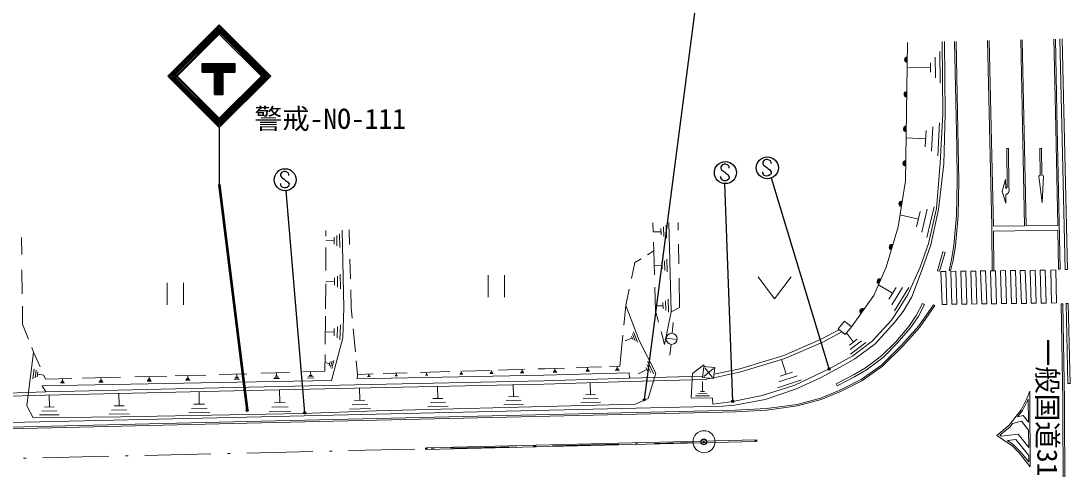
# Model space of a CAD drawing. Units: millimetres, scale not verified. Extents: x 40000 to 680000, y 20000 to 380000.
# Drawn here: x 306348 to 401504, y 266184 to 306842 of the extents above; entities that cross this region are included whole.
import ezdxf
from ezdxf.enums import TextEntityAlignment as Align

# ---------------------------------------------------------------- set-up
doc = ezdxf.new("R2010")
doc.units = ezdxf.units.MM
doc.header["$LTSCALE"] = 1000
doc.header["$PDMODE"] = 32
doc.header["$PDSIZE"] = 500
doc.linetypes.add('CHAIN', pattern=[18.5, 12, -1.5, 3.5, -1.5])
doc.linetypes.add('DASHED_DOTTED', pattern=[9.25, 6, -1.5, 0.25, -1.5])
for name, color, linetype, lineweight in [('M-BGD', 7, 'Continuous', 13), ('M-BGD-RSTR', 30, 'Continuous', 13), ('M-BMK-SRVR', 3, 'Continuous', 13), ('M-STR-STRC', 7, 'Continuous', 25), ('M-TTL-FRAM', 2, 'Continuous', 50), ('M-TTL-LINE', 7, 'Continuous', 50), ('M-TTL-TXT', 7, 'CHAIN', 18)]:
    doc.layers.add(name, color=color, linetype=linetype, lineweight=lineweight)
doc.layers.add('M-OTRS', color=6, linetype='Continuous')
doc.styles.add('ＭＳ ゴシック', font='')
doc.styles.get('ＭＳ ゴシック').set_extended_font_data('MS Gothic')

msp = doc.modelspace()

# ---------------------------------------------------------------- linework, layer by layer
at = {"layer": 'M-BGD'}
for p, q in [((386775, 304893), (386566, 292346)), ((389900, 304965), (389960, 298430)), ((390187, 298438), (390115, 304970)), ((391025, 304991), (391223, 295379)), ((391175, 304994), (391373, 295382)), ((394248, 294594), (394008, 305060)), ((394398, 294598), (394158, 305063)), ((397028, 305129), (397380, 288264)), ((397178, 305133), (397530, 288267)), ((400173, 298567), (400037, 305198)), ((400322, 298570), (400187, 305202)), ((400592, 305211), (401071, 284289)), ((400792, 305216), (401271, 284294)), ((389280, 303558), (389300, 301688)), ((389710, 304068), (389730, 301188)), ((386840, 302598), (388860, 302618)), ((388850, 303048), (388860, 302188)), ((389960, 298430), (389740, 293927)), ((390048, 293893), (390187, 298438)), ((400385, 288297), (400173, 298567)), ((400617, 284309), (400322, 298570)), ((388450, 296898), (388370, 295418)), ((389060, 297248), (388950, 295018)), ((389670, 297588), (389520, 294618)), ((386630, 296248), (388410, 296158)), ((391223, 295379), (391272, 292320)), ((391373, 295382), (391423, 292320)), ((395916, 295275), (395766, 295273)), ((395766, 295273), (395810, 291768)), ((395916, 295275), (395960, 291770)), ((398909, 295285), (398759, 295281)), ((398759, 295281), (398811, 292835)), ((398909, 295285), (398961, 292838)), ((394418, 288230), (394248, 294594)), ((394568, 288233), (394398, 294598)), ((389740, 293927), (389403, 289820)), ((389586, 289721), (390048, 293893)), ((386566, 292346), (385909, 288157)), ((391272, 292320), (391216, 289182)), ((391423, 292320), (391366, 289175)), ((395347, 291359), (395653, 292461)), ((395653, 292461), (395672, 291647)), ((398811, 292835), (398665, 292771)), ((398984, 290342), (398665, 292771)), ((398961, 292838), (399105, 292800)), ((399105, 292800), (398984, 290342)), ((395681, 290299), (395347, 291359)), ((395672, 291647), (395810, 291768)), ((395921, 291283), (395818, 291154)), ((395978, 291465), (395921, 291283)), ((395960, 291770), (395978, 291465)), ((395688, 291053), (395681, 290299)), ((395818, 291154), (395688, 291053)), ((387910, 289548), (387580, 288158)), ((388550, 289768), (388060, 287688)), ((389180, 289978), (388530, 287208)), ((389403, 289820), (388654, 286635)), ((388887, 286524), (389586, 289721)), ((363696, 287694), (363671, 288517)), ((365102, 288550), (365315, 280452)), ((365952, 288569), (365964, 287847)), ((386080, 289248), (387750, 288858)), ((391216, 289182), (390979, 286464)), ((391366, 289175), (391128, 286446)), ((334011, 287834), (334008, 287310)), ((335000, 287378), (335010, 286448)), ((335240, 287538), (335260, 286298)), ((335478, 287868), (335618, 280813)), ((336152, 286547), (336117, 287882)), ((363700, 287698), (364410, 287718)), ((364400, 288008), (364410, 287428)), ((364630, 288168), (364650, 287288)), ((364860, 288318), (364890, 287148)), ((385909, 288157), (384816, 284492)), ((394423, 287781), (394418, 288230)), ((394451, 284233), (394423, 287781)), ((397380, 288264), (394568, 288233)), ((400394, 287847), (394573, 287783)), ((394601, 284234), (394573, 287783)), ((400385, 288297), (397530, 288265)), ((400467, 284306), (400394, 287847)), ((306416, 285641), (306396, 287198)), ((334010, 286898), (334760, 286908)), ((334750, 287218), (334760, 286598)), ((363750, 285979), (363725, 286759)), ((365985, 286600), (366016, 284795)), ((388654, 286635), (387925, 284491)), ((388120, 284370), (388887, 286524)), ((390979, 286464), (390768, 285165)), ((391128, 286446), (390915, 285135)), ((334003, 286285), (333992, 284198)), ((363184, 285628), (363750, 285979)), ((363810, 283797), (363750, 285979)), ((389482, 284180), (389979, 285881)), ((390171, 285825), (389674, 284124)), ((389979, 285881), (390171, 285825)), ((336236, 283439), (336188, 285224)), ((361726, 283459), (362037, 284916)), ((362037, 284916), (362604, 285268)), ((363790, 284618), (364490, 284638)), ((364480, 284928), (364500, 284348)), ((364710, 285078), (364740, 284208)), ((364940, 285228), (364970, 284068)), ((390768, 285165), (390529, 284198)), ((390915, 285135), (390674, 284162)), ((306460, 282072), (306433, 284274)), ((335050, 283698), (335070, 282698)), ((335310, 283868), (335340, 282538)), ((348718, 281776), (348718, 283776)), ((350218, 283776), (350218, 281776)), ((373205, 283614), (374705, 281614)), ((374705, 281614), (376205, 283614)), ((384816, 284492), (383700, 281926)), ((387925, 284491), (386801, 282026)), ((387147, 281814), (388120, 284370)), ((389674, 284124), (389482, 284180)), ((389796, 284101), (390246, 284116)), ((389894, 281110), (389796, 284101)), ((390246, 284116), (390344, 281125)), ((390529, 284198), (390674, 284162)), ((390696, 284122), (391146, 284128)), ((390696, 284122), (390794, 281131)), ((391146, 284128), (391244, 281137)), ((391596, 284133), (392046, 284139)), ((391596, 284133), (391694, 281143)), ((392046, 284139), (392144, 281149)), ((392496, 284145), (392946, 284151)), ((392496, 284145), (392594, 281155)), ((392946, 284151), (393044, 281160)), ((393396, 284156), (393846, 284162)), ((393396, 284156), (393494, 281166)), ((393846, 284162), (393944, 281172)), ((394296, 284168), (394746, 284174)), ((394296, 284168), (394394, 281178)), ((394746, 284174), (394844, 281184)), ((395196, 284180), (395646, 284185)), ((395196, 284180), (395294, 281190)), ((395646, 284185), (395744, 281196)), ((396096, 284191), (396546, 284197)), ((396096, 284191), (396194, 281202)), ((396546, 284197), (396644, 281207)), ((396997, 284203), (397447, 284209)), ((396997, 284203), (397094, 281213)), ((397447, 284209), (397544, 281219)), ((397897, 284214), (398347, 284220)), ((397897, 284214), (397994, 281225)), ((398347, 284220), (398444, 281231)), ((398797, 284226), (399247, 284232)), ((398797, 284226), (398895, 281237)), ((399247, 284232), (399345, 281243)), ((399763, 284238), (400213, 284249)), ((399831, 281249), (399763, 284238)), ((400213, 284249), (400281, 281259)), ((400617, 284309), (400467, 284306)), ((401071, 284289), (401271, 284294)), ((319600, 281084), (319600, 283084)), ((321100, 283084), (321100, 281084)), ((333986, 282984), (333975, 280726)), ((333990, 283178), (334790, 283198)), ((334780, 283528), (334800, 282858)), ((363900, 280539), (363841, 282679)), ((366038, 283518), (366083, 280854)), ((384130, 282908), (385400, 282128)), ((385720, 282648), (385070, 281598)), ((386310, 282658), (385330, 281078)), ((386890, 282658), (385590, 280548)), ((336305, 280862), (336262, 282449)), ((361204, 281015), (361520, 282491)), ((383700, 281926), (381679, 279087)), ((386801, 282026), (386000, 280741)), ((386358, 280491), (387147, 281814)), ((306494, 279342), (306474, 280975)), ((335618, 280813), (335540, 278089)), ((336398, 279872), (336305, 280862)), ((361029, 279249), (361204, 281015)), ((361204, 281015), (362422, 277856)), ((363890, 280978), (364590, 280998)), ((364580, 281288), (364600, 280708)), ((364810, 281438), (364840, 280568)), ((365040, 281588), (365070, 280428)), ((365315, 280452), (366083, 280854)), ((386000, 280741), (385303, 279703)), ((388131, 281196), (387560, 280111)), ((388308, 281103), (387731, 280007)), ((387778, 279165), (389107, 281098)), ((387896, 279072), (389231, 281013)), ((388131, 281196), (388308, 281103)), ((389107, 281098), (389231, 281013)), ((390344, 281125), (389894, 281110)), ((390794, 281131), (391244, 281137)), ((391694, 281143), (392144, 281149)), ((392594, 281155), (393044, 281160)), ((393494, 281166), (393944, 281172)), ((394394, 281178), (394844, 281184)), ((395294, 281190), (395744, 281196)), ((396194, 281202), (396644, 281207)), ((397094, 281213), (397544, 281219)), ((397994, 281225), (398444, 281231)), ((398895, 281237), (399345, 281243)), ((400281, 281259), (399831, 281249)), ((400698, 281185), (400848, 281188)), ((400867, 272360), (400698, 281185)), ((401017, 272361), (400848, 281188)), ((401147, 281209), (401347, 281213)), ((401304, 273933), (401147, 281209)), ((401347, 281213), (401504, 273938)), ((333968, 280062), (333940, 277521)), ((364180, 279511), (363900, 280539)), ((364730, 277494), (365315, 280452)), ((385594, 279467), (386358, 280491)), ((387560, 280111), (386869, 279124)), ((387731, 280007), (387028, 279002)), ((307035, 277956), (306494, 279342)), ((334770, 278948), (334750, 278278)), ((335050, 279118), (335020, 278098)), ((335320, 279278), (335280, 277918)), ((336686, 276828), (336489, 278914)), ((365416, 278496), (365521, 279490)), ((378942, 277974), (380544, 278829)), ((380474, 278913), (381042, 279608)), ((381110, 278392), (380474, 278913)), ((381042, 279608), (381679, 279087)), ((381679, 279087), (381110, 278392)), ((385303, 279703), (383552, 277792)), ((383841, 277551), (385594, 279467)), ((386869, 279124), (385689, 277732)), ((387028, 279002), (385837, 277597)), ((386227, 277433), (387778, 279165)), ((386336, 277330), (387896, 279072)), ((333950, 278638), (334760, 278618)), ((335540, 278089), (334522, 274229)), ((360658, 275524), (360937, 278329)), ((361140, 277818), (361800, 278078)), ((361740, 278218), (361850, 277928)), ((361820, 278438), (362060, 277818)), ((361900, 278648), (362260, 277708)), ((364730, 277494), (364414, 278652)), ((364867, 278051), (365861, 277945)), ((375544, 276493), (378942, 277974)), ((379073, 277704), (380815, 278633)), ((381220, 278528), (381860, 277698)), ((382210, 277958), (381510, 277428)), ((307489, 276792), (307326, 277209)), ((362422, 277856), (363935, 274875)), ((365315, 277501), (365216, 276506)), ((375648, 276211), (379073, 277704)), ((382600, 277818), (381550, 277018)), ((382980, 277668), (381590, 276598)), ((383552, 277792), (381804, 276446)), ((381975, 276179), (383841, 277551)), ((384411, 275624), (386227, 277433)), ((385689, 277732), (384416, 276442)), ((384508, 275509), (386336, 277330)), ((385837, 277597), (384547, 276290)), ((306873, 271917), (307489, 276792)), ((308077, 275466), (307489, 276792)), ((333930, 276571), (333913, 275055)), ((334570, 275968), (334420, 275428)), ((334730, 276018), (334540, 275298)), ((336880, 274776), (336766, 275989)), ((371554, 275281), (375544, 276493)), ((371629, 274990), (375648, 276211)), ((375340, 276118), (375770, 274798)), ((381804, 276446), (379658, 275262)), ((380999, 275596), (381975, 276179)), ((384416, 276442), (382948, 275361)), ((384547, 276290), (383057, 275193)), ((307430, 274368), (307550, 275288)), ((307630, 274458), (307720, 275148)), ((307830, 274548), (307890, 275008)), ((333913, 275055), (331919, 274991)), ((332620, 275018), (332630, 274678)), ((333920, 275848), (334350, 275738)), ((334400, 275918), (334300, 275558)), ((342547, 274947), (345236, 275028)), ((346280, 275058), (346290, 274898)), ((346379, 275062), (348912, 275138)), ((349020, 275138), (349030, 274968)), ((349677, 275161), (352030, 275232)), ((351890, 275038), (351720, 275028)), ((351800, 275228), (351810, 275038)), ((353248, 275268), (353863, 275287)), ((353863, 275287), (355636, 275349)), ((354910, 275048), (354650, 275038)), ((354860, 275108), (354690, 275108)), ((354770, 275318), (354780, 275108)), ((356739, 275387), (359013, 275466)), ((357930, 275068), (357570, 275058)), ((357890, 275138), (357620, 275128)), ((357840, 275208), (357660, 275198)), ((357740, 275418), (357750, 275208)), ((359733, 275492), (360658, 275524)), ((360630, 275148), (360250, 275138)), ((360580, 275228), (360300, 275218)), ((360530, 275298), (360340, 275288)), ((360430, 275518), (360440, 275298)), ((362340, 274818), (363130, 275218)), ((363040, 275388), (363210, 275048)), ((363110, 275668), (363480, 274938)), ((363170, 275948), (363740, 274828)), ((367265, 274858), (368293, 275650)), ((368293, 275650), (368309, 275489)), ((369217, 274781), (371554, 275281)), ((379658, 275262), (376532, 273808)), ((378864, 274470), (380999, 275596)), ((382948, 275361), (381862, 274734)), ((383057, 275193), (381958, 274558)), ((382555, 274316), (384411, 275624)), ((382632, 274187), (384508, 275509)), ((308410, 274708), (307860, 274778)), ((308580, 274332), (308400, 274737)), ((310970, 274395), (308580, 274332)), ((310240, 274078), (309970, 274078)), ((310190, 274148), (310010, 274148)), ((310100, 274368), (310100, 274148)), ((315374, 274511), (311920, 274420)), ((313800, 274078), (313410, 274078)), ((313750, 274158), (313460, 274158)), ((313700, 274238), (313510, 274228)), ((313600, 274468), (313610, 274238)), ((319583, 274623), (316662, 274545)), ((318190, 274168), (317780, 274168)), ((318140, 274258), (317830, 274248)), ((318090, 274338), (317880, 274328)), ((317980, 274578), (317990, 274338)), ((323111, 274716), (320347, 274643)), ((321690, 274248), (321260, 274238)), ((321640, 274338), (321320, 274328)), ((321580, 274418), (321370, 274408)), ((321470, 274668), (321480, 274418)), ((334522, 274229), (324292, 274047)), ((326833, 274828), (324335, 274748)), ((326170, 274328), (325700, 274318)), ((326110, 274428), (325760, 274418)), ((326050, 274518), (325820, 274518)), ((325930, 274798), (325940, 274518)), ((330705, 274952), (328128, 274870)), ((329790, 274398), (329270, 274388)), ((329730, 274508), (329330, 274498)), ((329660, 274608), (329390, 274598)), ((329520, 274918), (329530, 274608)), ((332920, 274448), (332340, 274438)), ((332850, 274568), (332410, 274558)), ((332770, 274678), (332480, 274668)), ((353785, 274196), (336619, 273834)), ((336851, 274364), (336880, 274776)), ((353767, 274689), (336851, 274364)), ((336880, 274776), (338292, 274819)), ((338010, 274588), (337790, 274588)), ((337980, 274628), (337830, 274628)), ((337940, 274658), (337870, 274658)), ((337900, 274808), (337910, 274658)), ((339206, 274846), (341363, 274911)), ((340510, 274638), (340280, 274628)), ((340470, 274668), (340320, 274668)), ((340430, 274698), (340360, 274698)), ((340390, 274858), (340400, 274698)), ((343240, 274688), (343040, 274688)), ((343210, 274718), (343080, 274718)), ((343170, 274748), (343110, 274748)), ((343140, 274888), (343140, 274748)), ((346420, 274798), (346150, 274798)), ((346390, 274848), (346190, 274848)), ((346350, 274898), (346220, 274898)), ((349170, 274848), (348880, 274848)), ((349140, 274908), (348920, 274908)), ((349100, 274968), (348950, 274958)), ((351970, 274908), (351640, 274898)), ((351930, 274978), (351680, 274968)), ((361523, 274925), (353767, 274689)), ((361545, 274427), (353785, 274196)), ((361554, 274127), (353792, 273896)), ((354960, 274978), (354610, 274968)), ((361545, 274427), (361523, 274925)), ((368192, 274600), (361545, 274427)), ((368404, 274305), (361553, 274127)), ((363935, 274875), (363232, 272582)), ((367136, 272635), (367265, 274858)), ((368180, 274118), (368170, 273218)), ((368431, 274306), (368942, 274415)), ((369183, 274467), (371629, 274990)), ((377160, 274278), (374960, 273558)), ((376740, 274628), (375090, 274088)), ((376320, 274978), (375220, 274618)), ((376601, 273439), (378864, 274470)), ((381862, 274734), (380297, 273923)), ((381958, 274558), (380389, 273746)), ((380571, 273324), (382555, 274316)), ((380634, 273187), (382632, 274187)), ((301530, 272975), (308605, 273176)), ((324292, 274047), (308257, 273719)), ((308605, 273176), (308257, 273719)), ((324306, 273548), (308605, 273176)), ((324313, 273248), (308612, 272876)), ((310290, 274008), (309930, 273998)), ((322500, 273208), (322520, 272068)), ((336619, 273834), (324306, 273548)), ((336626, 273535), (324313, 273248)), ((329810, 273378), (329830, 272208)), ((353792, 273896), (336626, 273535)), ((337040, 273548), (337080, 272418)), ((344130, 273688), (344160, 272588)), ((350990, 273838), (351020, 272758)), ((357970, 274018), (358000, 272938)), ((368360, 273208), (367980, 273218)), ((376532, 273808), (373577, 272846)), ((373863, 272498), (376601, 273439)), ((378882, 272628), (380571, 273324)), ((378931, 272485), (380634, 273187)), ((380389, 273746), (380297, 273923)), ((397586, 272593), (397850, 273257)), ((397869, 272527), (397850, 273257)), ((401504, 273938), (401304, 273933)), ((301539, 272675), (308613, 272876)), ((308900, 272888), (308920, 271818)), ((315230, 273028), (315250, 271918)), ((330320, 272218), (329340, 272198)), ((337550, 272428), (336610, 272398)), ((344860, 272238), (343480, 272208)), ((344620, 272598), (343700, 272578)), ((351710, 272418), (350360, 272388)), ((351470, 272768), (350570, 272748)), ((358920, 272248), (357120, 272198)), ((358690, 272598), (357340, 272568)), ((358450, 272948), (357550, 272928)), ((363232, 272582), (362071, 272075)), ((369072, 272613), (367136, 272635)), ((368810, 272818), (367520, 272838)), ((368590, 273018), (367750, 273028)), ((369105, 272073), (369072, 272613)), ((370912, 272319), (369105, 272073)), ((373577, 272846), (370912, 272319)), ((371083, 271969), (373863, 272498)), ((376751, 272053), (378882, 272628)), ((376780, 271906), (378931, 272485)), ((397066, 271570), (397586, 272593)), ((397193, 271490), (397719, 272525)), ((397719, 272525), (397737, 270449)), ((397869, 272527), (397901, 266392)), ((400879, 263861), (400867, 272360)), ((401029, 263860), (401017, 272361)), ((307454, 270829), (306873, 271917)), ((309590, 271468), (308250, 271448)), ((309360, 271818), (308470, 271808)), ((315950, 271558), (314570, 271538)), ((315710, 271928), (314790, 271908)), ((331877, 271218), (315420, 270928)), ((323490, 271318), (321580, 271288)), ((323250, 271698), (321810, 271678)), ((323000, 272078), (322040, 272058)), ((370002, 271902), (326799, 270888)), ((326853, 270503), (370016, 271496)), ((326857, 270353), (370019, 271346)), ((330820, 271448), (328870, 271418)), ((330570, 271838), (329110, 271808)), ((338559, 271461), (331877, 271218)), ((338050, 271688), (336160, 271618)), ((337800, 272058), (336390, 272008)), ((362071, 272075), (338559, 271461)), ((345090, 271878), (343260, 271828)), ((351940, 272058), (350140, 272018)), ((371083, 271969), (370002, 271902)), ((370016, 271496), (371138, 271521)), ((370019, 271346), (371144, 271371)), ((371138, 271521), (373978, 271669)), ((371144, 271371), (373993, 271520)), ((373978, 271669), (376751, 272053)), ((373993, 271520), (376780, 271906)), ((395969, 270125), (397066, 271570)), ((396751, 270906), (397193, 271490)), ((305306, 269975), (326853, 270503)), ((305310, 269825), (326857, 270353)), ((326799, 270888), (305371, 270421)), ((315420, 270928), (307454, 270829)), ((309820, 271108), (308030, 271088)), ((316190, 271188), (314340, 271158)), ((396078, 270020), (396298, 270310)), ((396298, 270310), (397098, 270538)), ((396751, 270906), (397267, 271053)), ((397098, 270538), (397744, 269709)), ((397267, 271053), (397737, 270449)), ((394863, 269230), (395969, 270125)), ((395144, 269249), (396078, 270020)), ((396798, 269337), (395276, 269157)), ((397757, 268147), (396798, 269337)), ((397744, 269709), (397757, 268147)), ((343140, 268110), (373002, 268834)), ((373005, 268684), (343144, 267960)), ((396244, 268297), (394863, 269230)), ((395276, 269157), (395144, 269249)), ((396604, 268861), (395830, 268769)), ((396340, 268412), (395830, 268769)), ((396994, 267765), (396340, 268412)), ((397764, 267421), (396604, 268861)), ((396883, 267663), (396244, 268297)), ((397901, 266392), (396883, 267663)), ((397769, 266836), (396994, 267765)), ((397764, 267421), (397769, 266836))]:
    msp.add_line(p, q, dxfattribs=at)
msp.add_circle((365364, 277998), 500, dxfattribs=at)
at = {"layer": 'M-BGD', "lineweight": 25}
for centre in [(379658, 275262), (362880, 272465), (370912, 272319), (326861, 271505), (332079, 271278)]:
    msp.add_circle(centre, 100, dxfattribs=at)
at = {"layer": 'M-BGD'}
for centre, radius, start, end in [((386749, 303325), 250, 89.04219, 269.04219), ((386749, 303325), 200, 89.04219, 269.04219), ((386749, 303325), 150, 89.04219, 269.04219), ((386749, 303325), 100, 89.04219, 269.04219), ((386749, 303325), 50, 89.04219, 269.04219), ((386697, 300188), 250, 89.04219, 269.04219), ((386697, 300188), 200, 89.04219, 269.04219), ((386697, 300188), 150, 89.04219, 269.04219), ((386697, 300188), 100, 89.04219, 269.04219), ((386697, 300188), 50, 89.04219, 269.04219), ((386644, 297051), 250, 89.04219, 269.04219), ((386644, 297051), 200, 89.04219, 269.04219), ((386644, 297051), 150, 89.04219, 269.04219), ((386644, 297051), 100, 89.04219, 269.04219), ((386644, 297051), 50, 89.04219, 269.04219), ((386592, 293915), 250, 89.04219, 269.04219), ((386592, 293915), 200, 89.04219, 269.04219), ((386592, 293915), 150, 89.04219, 269.04219), ((386592, 293915), 100, 89.04219, 269.04219), ((386592, 293915), 50, 89.04219, 269.04219), ((386237, 290252), 250, 81.0979, 261.0979), ((386237, 290252), 200, 81.0979, 261.0979), ((386237, 290252), 150, 81.0979, 261.0979), ((386237, 290252), 100, 81.0979, 261.0979), ((386237, 290252), 50, 81.0979, 261.0979), ((385362, 286325), 250, 73.38474, 253.38474), ((385362, 286325), 200, 73.38474, 253.38474), ((385362, 286325), 150, 73.38474, 253.38474), ((385362, 286325), 100, 73.38474, 253.38474), ((385362, 286325), 50, 73.38474, 253.38474), ((384258, 283209), 250, 66.50057, 246.50057), ((384258, 283209), 200, 66.50057, 246.50057), ((384258, 283209), 150, 66.50057, 246.50057), ((384258, 283209), 100, 66.50057, 246.50057), ((384258, 283209), 50, 66.50057, 246.50057), ((382689, 280506), 250, 54.5512, 234.5512), ((382689, 280506), 200, 54.5512, 234.5512), ((382689, 280506), 150, 54.5512, 234.5512), ((382689, 280506), 100, 54.5512, 234.5512), ((382689, 280506), 50, 54.5512, 234.5512)]:
    msp.add_arc(centre, radius, start, end, dxfattribs=at)
at = {"layer": 'M-BGD-RSTR'}
for p, q in [((368287, 275491), (368181, 274497)), ((369281, 275385), (368287, 275491)), ((369171, 275296), (368291, 274586)), ((368376, 275381), (369086, 274501)), ((369175, 274391), (369281, 275385)), ((368181, 274497), (369175, 274391))]:
    msp.add_line(p, q, dxfattribs=at)
at = {"layer": 'M-BMK-SRVR'}
msp.add_circle((368308, 268662), 1000, dxfattribs=at)
at = {"layer": 'M-OTRS'}
msp.add_point((368285, 268653), dxfattribs=at)
at = {"layer": 'M-STR-STRC'}
for p, q in [((367695, 309656), (362880, 272465)), ((319666, 301837), (324333, 306504)), ((329000, 301837), (324333, 306504)), ((319807, 301837), (324333, 306362)), ((319949, 301837), (324333, 306221)), ((320090, 301837), (324333, 306080)), ((320161, 301766), (324403, 306009)), ((320231, 301695), (324474, 305938)), ((320302, 301625), (324545, 305867)), ((328363, 301625), (324120, 305867)), ((328434, 301695), (324191, 305938)), ((328505, 301766), (324262, 306009)), ((328858, 301837), (324333, 306362)), ((328717, 301837), (324333, 306221)), ((328575, 301837), (324333, 306080)), ((322790, 302191), (322791, 302991)), ((322791, 302991), (325791, 302988)), ((322791, 302891), (325791, 302888)), ((322791, 302791), (325791, 302788)), ((322791, 302691), (325791, 302688)), ((325790, 302188), (325791, 302988)), ((324333, 297170), (319666, 301837)), ((324333, 297311), (319807, 301837)), ((324333, 297453), (319949, 301837)), ((324333, 297594), (320090, 301837)), ((324403, 297665), (320161, 301908)), ((324474, 297736), (320231, 301978)), ((324545, 297806), (320302, 302049)), ((322790, 302191), (325790, 302188)), ((322791, 302591), (325791, 302588)), ((322791, 302491), (325791, 302488)), ((322791, 302391), (325791, 302388)), ((322791, 302291), (325791, 302288)), ((323889, 300169), (323890, 302190)), ((323989, 300169), (323990, 302190)), ((324089, 300168), (324090, 302189)), ((324121, 297806), (328363, 302049)), ((324189, 300168), (324190, 302189)), ((324191, 297736), (328434, 301978)), ((324262, 297665), (328505, 301908)), ((324289, 300168), (324290, 302189)), ((324333, 297594), (328575, 301837)), ((324333, 297453), (328717, 301837)), ((324333, 297311), (328858, 301837)), ((324333, 297170), (329000, 301837)), ((324389, 300168), (324390, 302189)), ((324489, 300168), (324490, 302189)), ((324589, 300168), (324590, 302189)), ((324689, 300168), (324690, 302189)), ((323889, 300169), (324689, 300168)), ((324333, 297170), (324333, 292003)), ((373758, 294209), (373636, 294024)), ((373950, 294277), (373758, 294209)), ((374071, 294276), (373950, 294277)), ((374322, 294159), (374071, 294276)), ((374387, 294028), (374322, 294159)), ((330022, 293124), (329899, 292939)), ((330213, 293192), (330022, 293124)), ((330334, 293190), (330213, 293192)), ((330586, 293074), (330334, 293190)), ((369953, 293780), (369830, 293595)), ((369830, 293595), (369834, 293463)), ((369834, 293463), (369899, 293335)), ((369899, 293335), (370156, 293155)), ((370144, 293848), (369953, 293780)), ((370265, 293846), (370144, 293848)), ((370156, 293155), (370286, 293025)), ((370517, 293730), (370265, 293846)), ((370581, 293599), (370517, 293730)), ((370582, 293470), (370581, 293599)), ((373636, 294024), (373640, 293892)), ((373640, 293892), (373704, 293764)), ((373648, 293044), (373644, 293166)), ((373704, 293764), (373961, 293585)), ((373961, 293585), (374092, 293454)), ((374092, 293454), (374272, 293340)), ((374272, 293340), (374400, 293141)), ((374388, 293899), (374387, 294028)), ((374400, 293141), (374396, 293030)), ((329899, 292939), (329903, 292807)), ((329903, 292807), (329968, 292679)), ((329968, 292679), (330225, 292499)), ((330225, 292499), (330355, 292369)), ((330355, 292369), (330535, 292255)), ((330535, 292255), (330663, 292056)), ((330650, 292943), (330586, 293074)), ((330651, 292814), (330650, 292943)), ((369842, 292615), (369838, 292736)), ((369882, 292513), (369842, 292615)), ((369968, 292403), (369882, 292513)), ((370155, 292344), (369968, 292403)), ((370290, 292345), (370155, 292344)), ((370286, 293025), (370466, 292910)), ((370389, 292375), (370290, 292345)), ((370531, 292469), (370389, 292375)), ((370466, 292910), (370594, 292711)), ((370590, 292601), (370531, 292469)), ((370594, 292711), (370590, 292601)), ((373688, 292942), (373648, 293044)), ((373773, 292832), (373688, 292942)), ((373961, 292773), (373773, 292832)), ((374095, 292775), (373961, 292773)), ((374195, 292805), (374095, 292775)), ((374336, 292898), (374195, 292805)), ((374396, 293030), (374336, 292898)), ((379658, 275262), (374425, 292589)), ((329911, 291959), (329907, 292080)), ((329951, 291857), (329911, 291959)), ((330037, 291747), (329951, 291857)), ((330224, 291688), (330037, 291747)), ((330359, 291689), (330224, 291688)), ((330458, 291719), (330359, 291689)), ((330369, 291432), (332079, 271278)), ((330600, 291813), (330458, 291719)), ((330659, 291945), (330600, 291813)), ((330663, 292056), (330659, 291945)), ((370912, 272319), (370187, 292087))]:
    msp.add_line(p, q, dxfattribs=at)
for centre in [(370242, 293086), (374048, 293515), (330311, 292430)]:
    msp.add_circle(centre, 1000, dxfattribs=at)
at = {"layer": 'M-TTL-FRAM'}
for p, q in [((324335, 274748), (324329, 274748)), ((373002, 268834), (373005, 268684)), ((343144, 267960), (343140, 268110))]:
    msp.add_line(p, q, dxfattribs=at)
at = {"layer": 'M-TTL-LINE'}
msp.add_line((324333, 292003), (326861, 271505), dxfattribs=at)
at = {"layer": 'M-TTL-TXT', "linetype": 'DASHED_DOTTED'}
msp.add_line((271338, 266334), (367311, 268584), dxfattribs=at)

# ---------------------------------------------------------------- texts
at = {"layer": 'M-BGD-RSTR', "color": 7, "style": 'ＭＳ ゴシック'}
msp.add_text('一般国道315号', height=1833, rotation=270, dxfattribs=at).set_placement((397990, 278013), align=Align.BOTTOM_LEFT)
at = {"layer": 'M-STR-STRC', "style": 'ＭＳ ゴシック'}
msp.add_text('警戒-NO-111', height=1833, dxfattribs=at).set_placement((327535, 296498), align=Align.BOTTOM_LEFT)

doc.saveas('drawing.dxf')
